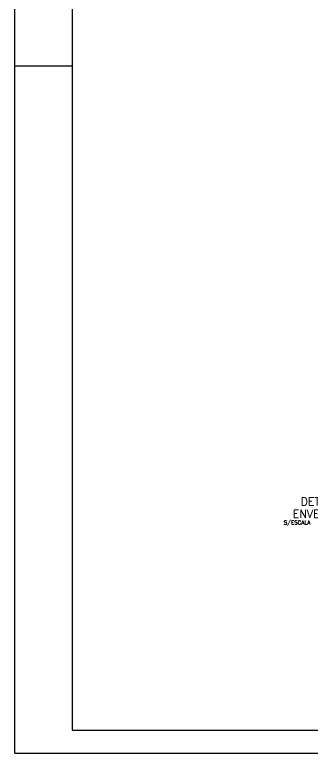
# Model space of a CAD drawing. Header units: inches. Extents: x 645122 to 645329, y 8794230 to 8794268.
# Drawn here: x 645286.01 to 645292.45, y 8794236.55 to 8794252.5 of the extents above; entities that cross this region are included whole.
import ezdxf
from ezdxf.enums import TextEntityAlignment as Align

# ---------------------------------------------------------------- set-up
doc = ezdxf.new("R2010")
doc.units = ezdxf.units.IN
doc.header["$LTSCALE"] = 8
doc.header["$MEASUREMENT"] = 0
for name, color, linetype in [('pena1', 8, 'Continuous'), ('pena9', 6, 'Continuous'), ('TXTCIRC', 7, 'Continuous'), ('VIVA', 7, 'Continuous')]:
    doc.layers.add(name, color=color, linetype=linetype)
doc.styles.add('ROMAND', font='romand.shx')
doc.styles.add('ROMANS', font='romans', dxfattribs={"height": 0.2})

msp = doc.modelspace()

# ---------------------------------------------------------------- linework, layer by layer
at = {"layer": 'pena1'}
for p, q in [((645286.012, 8794236.547), (645286.012, 8794268.454)), ((645286.012, 8794251.397), (645287.262, 8794251.397)), ((645286.012, 8794236.547), (645329.225, 8794236.547))]:
    msp.add_line(p, q, dxfattribs=at)
at = {"layer": 'pena9'}
for q in [(645287.262, 8794267.954), (645328.725, 8794237.047)]:
    msp.add_line((645287.262, 8794237.047), q, dxfattribs=at)

# ---------------------------------------------------------------- texts
at = {"layer": 'TXTCIRC', "color": 4, "style": 'ROMAND'}
for s, p in [('DETALHE- RAMAL DE LIGAÇÃO SUBTERRÂNEO', (645294.811, 8794241.986)), ('ENVELOPAMENTO DE CONCRETO', (645293.86, 8794241.72))]:
    msp.add_text(s, height=0.1729, dxfattribs=at).set_placement(p, align=Align.MIDDLE)
at = {"layer": 'VIVA', "style": 'ROMANS'}
msp.add_text('S/ESCALA', height=0.0864, dxfattribs=at).set_placement((645292.118, 8794241.524), align=Align.MIDDLE)

doc.saveas('drawing.dxf')
